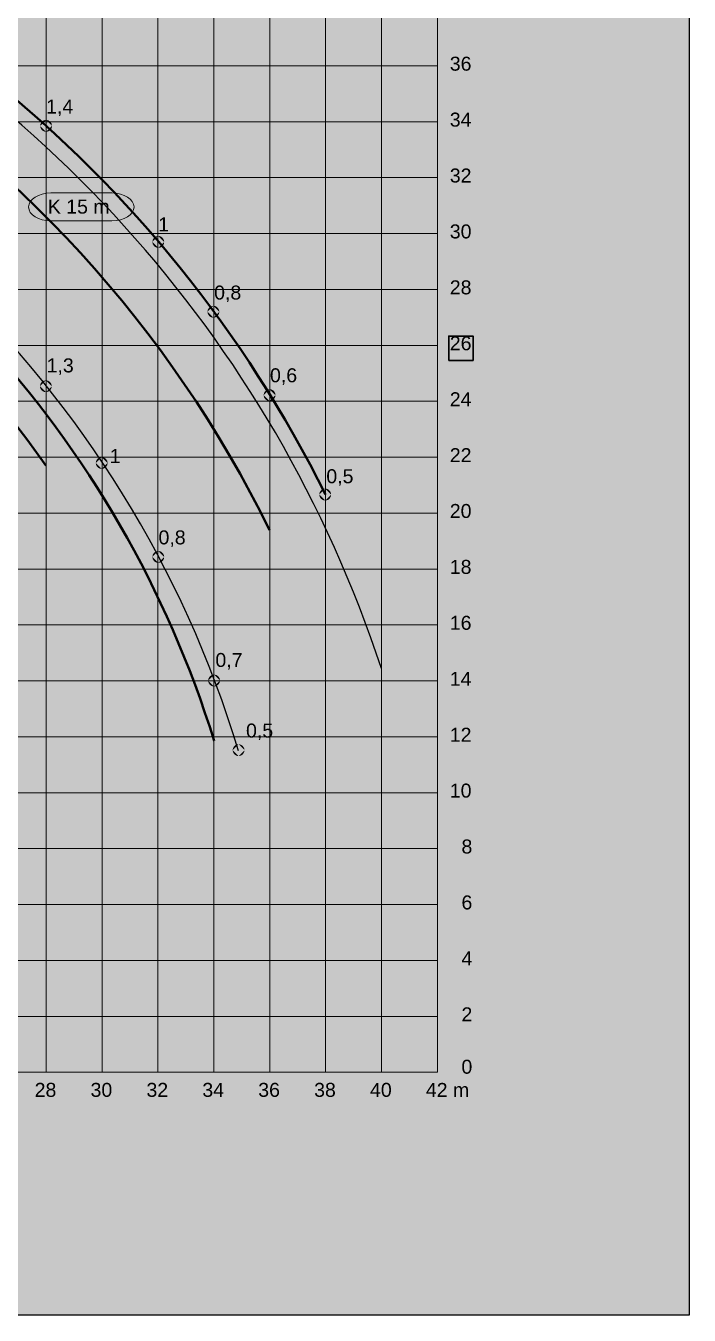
# Model space of a CAD drawing. Header units: millimetres. Extents: x -9578 to 51010, y -8688 to 62384.
# Drawn here: x 27271 to 51010, y -8688 to 37432 of the extents above; entities that cross this region are included whole.
import ezdxf

# ---------------------------------------------------------------- set-up
doc = ezdxf.new("R2010")
doc.units = ezdxf.units.MM
doc.layers.add('Layer1', color=253, linetype='Continuous', lineweight=15)
for name, color, linetype in [('PDF_Geometry', 250, 'Continuous'), ('PDF_Solid Fills', 250, 'Continuous'), ('PDF_Text', 250, 'Continuous')]:
    doc.layers.add(name, color=color, linetype=linetype)
doc.styles.add('PDF LiebherrText-CondensedRegular', font='arial.ttf')

msp = doc.modelspace()

# ---------------------------------------------------------------- hatches: boundary and pattern name
at = {"lineweight": 35, "true_color": 0xfff1c8, "transparency": 33554687}
h = msp.add_hatch(color=254, dxfattribs=at)
h.dxf.hatch_style = 1
h.paths.add_polyline_path([(51010, -8688), (-9578, -8688), (-9578, 62384), (51010, 62384)])
at = {"layer": 'PDF_Solid Fills', "transparency": 33554687}
h = msp.add_hatch(color=256, dxfattribs=at)
h.paths.add_polyline_path([(28210, 33853, 0.414162), (27998, 34065)], flags=0)
h.paths.add_polyline_path([(27998, 33641, 0.414236), (28210, 33853)], flags=0)
h.paths.add_polyline_path([(27786, 33853, 0.414329), (27998, 33641)], flags=0)
h.paths.add_polyline_path([(27998, 34065, 0.414254), (27786, 33853)], flags=0)
h = msp.add_hatch(color=256, dxfattribs=at)
h.paths.add_polyline_path([(32223, 29701, 0.414329), (32011, 29913)], flags=0)
h.paths.add_polyline_path([(32011, 29489, 0.414236), (32223, 29701)], flags=0)
h.paths.add_polyline_path([(31799, 29701, 0.413995), (32011, 29489)], flags=0)
h.paths.add_polyline_path([(32011, 29913, 0.414087), (31799, 29701)], flags=0)
h = msp.add_hatch(color=256, dxfattribs=at)
h.paths.add_polyline_path([(34194, 27204, 0.414329), (33982, 27416)], flags=0)
h.paths.add_polyline_path([(33982, 26992, 0.414236), (34194, 27204)], flags=0)
h.paths.add_polyline_path([(33770, 27204, 0.413995), (33982, 26992)], flags=0)
h.paths.add_polyline_path([(33982, 27416, 0.414087), (33770, 27204)], flags=0)
h = msp.add_hatch(color=256, dxfattribs=at)
h.paths.add_polyline_path([(28202, 24540, 0.414069), (27990, 24752)], flags=0)
h.paths.add_polyline_path([(27990, 24329, 0.414162), (28202, 24540)], flags=0)
h.paths.add_polyline_path([(27778, 24540, 0.414254), (27990, 24329)], flags=0)
h.paths.add_polyline_path([(27990, 24752, 0.414162), (27778, 24540)], flags=0)
h = msp.add_hatch(color=256, dxfattribs=at)
h.paths.add_polyline_path([(36205, 24221, 0.414329), (35993, 24433)], flags=0)
h.paths.add_polyline_path([(35993, 24010, 0.414236), (36205, 24221)], flags=0)
h.paths.add_polyline_path([(35781, 24221, 0.413995), (35993, 24010)], flags=0)
h.paths.add_polyline_path([(35993, 24433, 0.414087), (35781, 24221)], flags=0)
h = msp.add_hatch(color=256, dxfattribs=at)
h.paths.add_polyline_path([(30199, 21795, 0.414069), (29987, 22007)], flags=0)
h.paths.add_polyline_path([(29987, 21583, 0.414162), (30199, 21795)], flags=0)
h.paths.add_polyline_path([(29776, 21795, 0.414254), (29987, 21583)], flags=0)
h.paths.add_polyline_path([(29987, 22007, 0.414162), (29776, 21795)], flags=0)
h = msp.add_hatch(color=256, dxfattribs=at)
h.paths.add_polyline_path([(38196, 20664, 0.414329), (37984, 20876)], flags=0)
h.paths.add_polyline_path([(37984, 20452, 0.414236), (38196, 20664)], flags=0)
h.paths.add_polyline_path([(37772, 20664, 0.413995), (37984, 20452)], flags=0)
h.paths.add_polyline_path([(37984, 20876, 0.414087), (37772, 20664)], flags=0)
h = msp.add_hatch(color=256, dxfattribs=at)
h.paths.add_polyline_path([(32223, 18433, 0.414236), (32011, 18645)], flags=0)
h.paths.add_polyline_path([(32011, 18221, 0.414329), (32223, 18433)], flags=0)
h.paths.add_polyline_path([(31799, 18433, 0.414087), (32011, 18221)], flags=0)
h.paths.add_polyline_path([(32011, 18645, 0.413995), (31799, 18433)], flags=0)
h = msp.add_hatch(color=256, dxfattribs=at)
h.paths.add_polyline_path([(34221, 14013, 0.414087), (34009, 14225)], flags=0)
h.paths.add_polyline_path([(34009, 13801, 0.413995), (34221, 14013)], flags=0)
h.paths.add_polyline_path([(33797, 14013, 0.414236), (34009, 13801)], flags=0)
h.paths.add_polyline_path([(34009, 14225, 0.414329), (33797, 14013)], flags=0)
h = msp.add_hatch(color=256, dxfattribs=at)
h.paths.add_polyline_path([(35098, 11523, 0.414087), (34887, 11734)], flags=0)
h.paths.add_polyline_path([(34887, 11311, 0.413995), (35098, 11523)], flags=0)
h.paths.add_polyline_path([(34675, 11523, 0.414236), (34887, 11311)], flags=0)
h.paths.add_polyline_path([(34887, 11734, 0.414329), (34675, 11523)], flags=0)

# ---------------------------------------------------------------- linework, layer by layer
at = {"transparency": 16777216}
msp.add_lwpolyline([(51010, -8688), (-9578, -8688), (-9578, 62384), (51010, 62384)], close=True, dxfattribs=at)
at = {"layer": 'Layer1', "transparency": 16777216}
for points in [[(28000, -8), (28000, 51988)], [(30000, -8), (30000, 51988)], [(32000, -8), (32000, 51988)], [(34000, 47984), (34000, -8), (34000, 51988)], [(36000, 47984), (36000, -8), (36000, 51988)], [(38000, 47984), (38000, -8), (38000, 51988)], [(40000, -8), (40000, 51988)], [(42000, 0), (42000, 52020)], [(28000, -8), (28000, 47984)], [(30000, -8), (30000, 47984)], [(32000, -8), (32000, 47984)], [(40000, -8), (40000, 47984)], [(23, 36000), (41999, 36000)], [(23, 34000), (41999, 34000)], [(23, 32000), (41999, 32000)], [(23, 30000), (41999, 30000)], [(23, 28000), (41999, 28000)], [(23, 26000), (41999, 26000)], [(23, 24000), (41999, 24000)], [(23, 22000), (41999, 22000)], [(23, 20000), (41999, 20000)], [(23, 18000), (41999, 18000)], [(23, 16000), (41999, 16000)], [(23, 14000), (41999, 14000)], [(23, 12000), (41999, 12000)], [(23, 10000), (41999, 10000)], [(23, 8000), (41999, 8000)], [(23, 6000), (41999, 6000)], [(23, 4000), (41999, 4000)], [(0, 2000), (41999, 2000)], [(0, 0), (42000, 0)]]:
    msp.add_lwpolyline(points, dxfattribs=at)
at = {"layer": 'PDF_Geometry', "lineweight": 20}
for points in [[(30346, 31452), (28169, 31452)], [(28169, 30455), (30346, 30455)]]:
    msp.add_lwpolyline(points, dxfattribs=at)
at = {"layer": 'PDF_Geometry', "lineweight": 30}
msp.add_lwpolyline([(42404, 25462), (43278, 25462), (43278, 26332), (42404, 26332)], close=True, dxfattribs=at)
at = {"layer": 'PDF_Geometry', "lineweight": 40}
for centre, radius, start, end in [((-2065, 671), 44776, 26.5195, 75.6889), ((-2139, 614), 42510, 26.2222, 58.6751), ((-2077, 678), 37779, 17.2016, 68.1349), ((-2115, 632), 36742, 34.9852, 63.9751)]:
    msp.add_arc(centre, radius, start, end, dxfattribs=at)
at = {"layer": 'PDF_Geometry'}
for centre, radius, start, end in [((-1984, 626), 44195, 18.2161, 66.028), ((-2400, 197), 38960, 16.8647, 75.9145)]:
    msp.add_arc(centre, radius, start, end, dxfattribs=at)
at = {"layer": 'PDF_Geometry', "lineweight": 20}
for points in [[(28169, 31452), (27729, 31452), (27370, 31228), (27370, 30953)], [(31146, 30953), (31146, 31228), (30786, 31452), (30346, 31452)], [(27370, 30953), (27370, 30679), (27729, 30455), (28169, 30455)], [(30346, 30455), (30786, 30455), (31146, 30679), (31146, 30953)]]:
    msp.add_open_spline(points, degree=3, dxfattribs=at)

# ---------------------------------------------------------------- texts
at = {"layer": 'PDF_Text', "char_height": 500, "attachment_point": 4, "style": 'PDF LiebherrText-CondensedRegular'}
for s, insert in [('36', (42442, 36073)), ('1,4', (27999, 34497)), ('34', (42442, 34073)), ('32', (42442, 32073)), ('K 15 m', (28059, 30960)), ('1', (32009, 30329)), ('30', (42442, 30073)), ('0,8', (34010, 27844)), ('28', (42442, 28073)), ('26', (42442, 26073)), ('1,3', (28016, 25238)), ('0,6', (36009, 24885)), ('24', (42442, 24074)), ('1', (30272, 22043)), ('22', (42442, 22074)), ('0,5', (38025, 21274)), ('20', (42442, 20074)), ('0,8', (32020, 19087)), ('18', (42442, 18074)), ('16', (42442, 16074)), ('0,7', (34056, 14702)), ('14', (42442, 14074)), ('0,5', (35152, 12178)), ('12', (42442, 12074)), ('10', (42442, 10073)), ('8', (42860, 8073)), ('6', (42860, 6073)), ('4', (42860, 4073)), ('2', (42860, 2073)), ('0', (42860, 196)), ('28', (27588, -631)), ('30', (29588, -631)), ('32', (31588, -631)), ('34', (33588, -631)), ('36', (35588, -631)), ('38', (37588, -631)), ('40', (39588, -631)), ('42 m', (41585, -631))]:
    msp.add_mtext(s, dxfattribs=dict(at, insert=insert))

doc.saveas('drawing.dxf')
